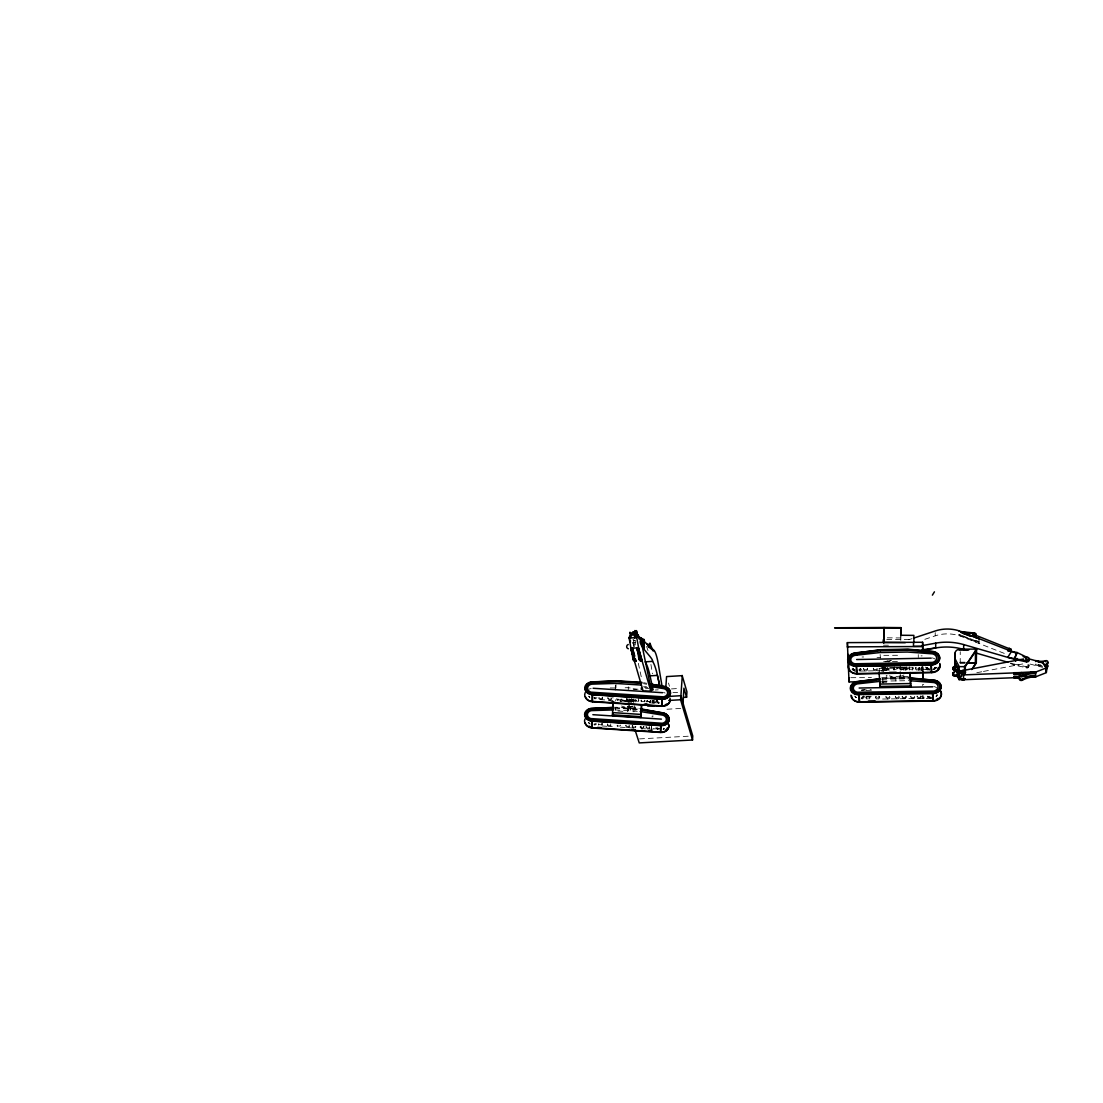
<?xml version="1.0" encoding="UTF-8"?>
<svg xmlns="http://www.w3.org/2000/svg" width="1103" height="1103" viewBox="0 0 1103 1103"><rect width="100%" height="100%" fill="white"/><g stroke="black" fill="none" stroke-linecap="round" stroke-linejoin="round"><path stroke-width="0.75" stroke-dasharray="5 3.75" d="M883.186 670.072L883.186 667.136A11.526 6.825 0.6 0 0 884.978 670.514M962.492 635.686L978.981 642.139L958.962 634.887L978.692 643.118L978.981 641.615L976.238 640.54M959.624 662.862A4.426 3.474 1.3 0 1 960.203 662.834L960.258 651.721M961.003 636.155L958.962 634.887M602.114 724.478L602.128 723.375M602.5 698.24L602.514 697.11M978.981 643.435L979.037 639.12M607.436 724.905L607.45 723.885A1.806 1.475 1.7 0 0 610.786 724.726M607.891 698.682L607.905 697.634A1.834 1.475 1.5 0 0 609.683 699.164A1.834 1.475 1.5 0 0 611.558 697.744L611.545 698.792M900.806 640.416L900.875 636.969M615.281 690.092L615.364 684.439M615.474 710.056L615.529 707.216L639.395 708.746M615.943 688.024L616.039 684.618M625.87 726.16L625.897 725.14A1.806 1.475 2.3 0 0 627.662 726.67A1.806 1.475 2.3 0 0 629.51 725.25L629.482 726.27M626.573 699.922L626.601 698.875A1.834 1.475 2.1 0 0 628.393 700.405A1.834 1.475 2.1 0 0 630.254 698.985L630.227 700.033M627.497 698.957L627.414 701.756L620.272 701.301M627.648 711.793L627.8 708.002M628.255 689.775L628.338 686.852M632.24 726.546L632.267 725.609M633.025 700.308L633.067 699.343M1027.886 664.626A2.165 1.682 3 0 1 1026.121 667.646L1014.25 665.123L1014.277 664.144L1011.01 663.193M640.236 727.235L640.278 726.284M641.133 700.998L641.174 700.019M643.849 727.36L643.89 726.394M644.8 701.122L644.828 700.129M646.11 727.484L646.151 726.532A1.806 1.475 2.9 0 0 647.93 728.063A1.806 1.475 2.9 0 0 649.764 726.643L649.722 727.608M647.089 701.246L647.13 700.267A1.834 1.475 2.8 0 0 648.454 701.742M1026.121 667.646L1026.162 666.667A2.165 1.682 3 0 0 1028.892 664.709M650.756 701.37L650.784 700.377A1.834 1.475 2.8 0 1 649.405 701.77M1028.906 666.143L1028.947 665.15M651.487 726.918L651.39 729.221L652.397 729.29M652.535 700.626L652.438 702.997L652.659 700.033M653.555 700.681L653.459 703.052L653.665 699.978M654.024 702.652L658.932 702.969L654.024 702.652L654.231 699.716M1035.648 665.426L1035.676 664.089A14.56 11.306 3.2 0 0 1036.462 664.309M657.815 728.725L652.948 728.876L660.145 728.876M663.551 728.187L663.51 728.959L664.185 728.325M666.984 709.243L681.102 708.416M651.597 726.284L651.39 729.221L641.119 728.545A1.806 1.475 2.8 0 0 642.484 728.738L642.925 728.6A1.806 1.475 2.8 0 0 643.628 726.615M652.149 717.115L652.218 716.04L653.224 716.095M633.88 711.862L634.239 707.23M638.265 701.122L638.472 698.337M628.834 703.576L629.151 699.385M631.426 702.197L631.854 696.641L633.108 701.163M626.407 701.618L626.628 698.916L630.751 711.711M615.681 701.012L615.791 699.688M937.026 695.621L936.985 694.78L936.599 696.448L937.15 694.738M935.179 668.004L935.137 667.15L933.607 669.287L935.606 667.177M935.882 696.324L936.557 695.607M932.862 669.769L936.254 667.522M935.372 668.57L936.254 667.632M663.22 729.414L664.337 728.821L663.22 729.524M1004.268 653.39L961.292 636.472A30.912 24.238 0.8 0 0 935.234 635.824L924.576 639.409L924.535 636.183M908.665 639.74L911.836 638.706M932.986 669.686L933.896 669.466A5.984 4.715 -1.7 0 0 936.309 667.908M976.803 672.706L981.794 671.755M983.462 671.424L1025.128 663.482M861.691 689.885L865.014 689.444M877.023 657.733L880.373 657.36M861.402 690.492L871.232 689.416M635.273 644.993L635.231 640.733L633.687 640.829L633.756 647.93M632.267 642.842L635.535 642.635M643.449 686.824L646.455 686.645M644.635 687.527L647.806 687.334M645.476 688.727L648.743 688.534M671.437 688.92L679.241 688.451M655.292 689.995L658.229 689.83M672.954 692.643L677.614 692.367M646.11 701.798L657.291 701.15M639.533 738.9L689.334 736.156M610.207 687.941L618.521 687.996M862.05 657.002L863.663 656.974M921.046 655.885L922.136 655.871M883.668 661.524L897.801 661.428M881.021 667.742L904.901 667.315M930.808 668.859L923.004 669.535L928.271 668.901M921.198 667.453L921.35 670.017L922.439 669.99L922.411 666.764M859.623 671.051L886.233 670.61M918.206 670.072L929.884 669.866M908.472 677.849L882.662 678.29L883.213 685.418M882 678.731L907.741 678.29M881.669 679.255L909.961 678.814M882.166 681.13L909.299 680.661M881.793 682.095L890.286 681.944M923.735 684.453L922.659 684.467L922.673 685.597M866.406 690.381L873.273 690.271M866.351 696.351L871.398 696.269M932.297 697.317L924.604 697.951M882.593 699.026L931.373 698.309M922.811 695.938L922.963 698.433L924.024 698.42L923.887 695.924M886.757 639.519L911.23 639.395M883.475 645.214L888.439 645.2M883.793 655.347L900.255 655.292M965.042 662.186L960.161 662.2A5.212 4.095 1.3 0 0 959.513 662.241M960.203 662.834L965.263 662.806M965.263 663.165L960.203 663.179A4.426 3.474 1.3 0 0 959.624 663.206M918.454 668.914L922.949 668.901M908.348 676.442L900.282 676.456L900.158 671.41M850.813 677.683L871.467 677.628M881.793 677.614L909.327 677.545M881.78 681.833L890.383 681.819M887.308 637.824L900.696 637.961M633.067 688.92L639.533 689.334M633.343 689.127L636.693 689.347M626.421 699.026L634.873 699.564M599.715 699.426A1.82 1.475 1.3 0 0 600.142 699.592L612.799 700.419M619.776 700.86L634.818 701.839M649.529 702.804L658.781 703.397M614.881 707.575L640.471 709.229M614.674 708.154L640.898 709.794M614.854 709.877L638.458 711.394M617.901 711.021L624.601 711.449M601.948 725.953L612.275 726.643M634.004 728.077L619.376 727.084A1.806 1.475 2 0 0 620.713 725.319M600.142 699.592L601.094 699.619A1.82 1.475 1.3 0 0 602.279 697.496M643.587 682.674L646.827 683.308M643.421 683.639L646.648 684.26M1014.277 664.144L1026.162 666.667M1042.625 666.35L1035.676 664.089M1030.023 664.061L1042.569 667.329M958.962 634.363L961.016 635.107M1010.279 663.372L1014.25 665.123M633.025 639.754L635.231 640.733M932.366 657.871L932.6 658.022A5.639 4.44 -1.8 0 1 935.137 659.125M933.827 686.452L934.062 686.604A5.57 4.412 -1.4 0 1 936.571 687.693M663.62 692.381L663.827 692.546A5.253 4.233 3.2 0 1 665.054 693.042M647.985 650.549L646.579 646.441M634.542 646.427L632.832 643.008M627.345 706.154L628.889 710.952M634.349 705.686L636.459 712.248M641.022 726.16L642.043 729.359M668.501 683.047L669.466 686.273M629.33 705.382L631.095 711.683M630.144 699.385L630.93 702.184M632.708 699.399L633.536 702.404M633.177 639.809L634.28 644.841M638.32 663.317L641.615 678.428M650.922 664.461L652.493 673.754M909.479 666.819L909.589 667.922L878.746 668.473L878.981 671.589M863.58 668.321L863.677 669.549M865.965 696.655L866.076 697.841M867.482 668.128L867.578 669.342M869.922 697.647L869.826 696.462A1.93 1.53 -3.3 0 1 867.716 698.089A1.93 1.53 -3.3 0 1 866.02 696.255M873.286 668.211L873.369 669.342M875.548 696.558L875.63 697.661M879.491 697.468L879.394 696.365A1.93 1.53 -3 0 1 877.285 697.992A1.93 1.53 -3 0 1 875.589 696.158M880.153 654.465L880.428 658.326M879.132 668.377L879.367 671.493M883.861 668.06L883.944 669.204M886.054 697.537L885.971 696.434A1.93 1.544 -2.7 0 0 887.984 697.882A1.93 1.544 -2.7 0 0 889.831 696.255L889.914 697.358M887.763 667.866L887.846 668.997M895.815 678.055L896.036 681.13M894.381 666.708L894.588 669.728M893.333 667.908L893.416 669.038M895.402 697.399L895.333 696.296A1.93 1.544 -2.4 0 0 897.346 697.744A1.93 1.544 -2.4 0 0 899.193 696.117L899.276 697.22M897.263 667.715L897.332 668.845M900.282 667.839L900.351 668.887M902.254 697.261L902.185 696.255A1.93 1.544 -2.2 0 0 906.004 696.462M904.212 667.646L904.281 668.694M906.046 696.062L906.115 697.082M909.01 667.853L909.079 668.914M910.857 697.317L910.788 696.283A1.944 1.544 -2 0 0 912.815 697.716A1.944 1.544 -2 0 0 914.663 696.09L914.732 697.124M912.939 667.646L913.008 668.721M915.407 667.591L915.476 668.666M917.103 696.034L917.158 697.068M919.406 668.459L919.337 667.398A1.972 1.544 -2.1 0 1 917.2 669.052A1.972 1.544 -2.1 0 1 915.449 667.191M920.977 695.855L921.033 696.889M922.218 666.143L922.439 669.99M934.462 667.866L934.503 668.721M900.048 666.364L900.131 669.728M612.882 697.151L612.91 698.158M922.949 667.439L923.004 670.789M922.921 666.653L922.963 670.017M935.206 632.598L935.234 635.824M922.935 695.345L922.963 698.433M921.322 666.915L921.35 670.017M918.261 654.644L918.289 657.498M906.225 666.722L906.225 669.659A11.54 6.825 0.6 0 0 905.728 667.894M900.269 666.639L900.282 669.879M635.576 707.147A11.761 6.88 4.8 0 1 619.004 706.085M633.205 706.761A11.761 6.894 4.8 0 1 621.513 706.017M632.722 706.223A10.768 6.301 4.8 0 1 624.588 706.334M638.913 700.129A11.637 6.825 4.8 0 1 637.699 701.701M617.611 700.419A11.637 6.825 4.8 0 1 616.494 698.695M635.411 699.688A10.74 6.315 4.7 0 1 620.286 698.723M636.031 699.95A11.637 6.839 4.7 0 1 619.665 698.902M625.153 687.776A11.637 6.839 4.7 0 1 631.178 688.162M657.705 729.083A5.184 4.219 3.3 0 1 656.685 728.338M610.965 725.402A1.806 1.475 1.7 0 1 608.291 726.215A1.806 1.475 1.7 0 1 608.001 723.885M610.538 723.968A1.806 1.475 1.7 0 1 610.828 724.285M628.972 725.222A1.806 1.475 2.3 0 1 628.103 727.649L627.166 727.622A1.806 1.475 2.3 0 1 626.421 725.14M640.471 727.98A1.806 1.475 2.8 0 1 640.498 726.519M635.852 726.656A1.806 1.475 2.5 0 1 634.914 727.911M633.536 728.008A1.806 1.475 2.5 0 1 632.791 725.526M658.312 729.166A4.012 3.254 3.3 0 1 656.933 727.87M657.705 729.18A5.184 4.219 3.3 0 1 655.913 727.525M659.291 728.78A4.012 3.254 3.3 0 1 657.553 727.815M594.917 723.83A3.819 3.102 1.1 0 1 594.09 724.271M590.284 724.023A3.819 3.102 1.1 0 1 588.988 722.796M595.579 723.54A3.819 3.102 1.1 0 1 594.09 724.588M589.526 723.789A3.819 3.102 1.1 0 1 588.671 722.341M589.609 723.458A5.046 4.109 1.1 0 1 588.616 722.741M596.599 723.789A5.046 4.109 1.1 0 1 594.627 725.167M635.618 726.45A1.806 1.475 2.5 0 1 632.336 725.236M649.212 726.546A1.806 1.475 2.9 0 1 649.171 728.628A1.806 1.475 2.9 0 1 646.62 728.545A1.806 1.475 2.9 0 1 646.661 726.463M643.821 726.78A1.806 1.475 2.8 0 1 640.319 726.67M617.652 726.643A1.806 1.475 2 0 1 617.225 725.209M601.893 723.733A1.806 1.461 1.4 0 1 601.838 725.195M598.722 725.098A1.806 1.461 1.4 0 1 598.584 723.982M602.045 723.747A1.806 1.475 1.4 0 1 598.736 723.995M620.713 725.057A1.806 1.475 2 0 1 617.39 725.305M658.836 702.845A5.253 4.247 3.2 0 1 656.575 700.115M589.195 689.085A8.024 6.48 1 0 1 591.18 688.562M599.067 698.875A1.82 1.475 1.3 0 1 598.915 697.744M611.048 697.73A1.834 1.475 1.6 0 1 610.979 699.812A1.834 1.475 1.6 0 1 608.387 699.743A1.834 1.475 1.6 0 1 608.456 697.647M629.716 698.971A1.834 1.475 2.1 0 1 628.834 701.425L627.883 701.398A1.834 1.475 2.1 0 1 627.138 698.902M636.693 700.419A1.834 1.475 2.4 0 1 635.3 701.811M634.349 701.784A1.834 1.475 2.4 0 1 633.977 699.054M644.566 700.364A1.834 1.475 2.6 0 1 644.538 701.853M641.367 701.756A1.834 1.475 2.6 0 1 641.394 700.267M659.456 702.942A4.067 3.281 3.2 0 1 658.05 701.66M657.705 700.832A4.067 3.281 3.2 0 1 657.622 699.978M658.836 702.956A5.253 4.247 3.2 0 1 656.575 700.226M595.206 697.592A3.86 3.13 1 0 1 594.365 698.034M589.747 697.248A3.86 3.13 1 0 1 589.195 696.558M595.206 697.923A3.86 3.13 1 0 1 594.365 698.364M589.747 697.565A3.86 3.13 1 0 1 588.878 696.103M594.931 697.523A5.115 4.136 1 0 1 593.662 697.854M589.815 697.206A5.115 4.136 1 0 1 588.823 696.476M596.916 697.551A5.115 4.122 1 0 1 594.917 698.944M636.155 700.488A1.834 1.475 2.3 0 1 633.136 698.971M650.232 700.295A1.834 1.475 2.8 0 1 649.364 702.749M647.144 701.632A1.834 1.475 2.8 0 1 647.351 700.515M644.759 700.515A1.834 1.475 2.6 0 1 641.229 700.405M602.431 697.482A1.834 1.475 1.3 0 1 599.081 697.744M621.154 699.15A1.834 1.475 1.9 0 1 617.983 699.054M621.347 699.081A1.834 1.475 1.9 0 1 620.438 700.722M618.245 700.419A1.834 1.475 1.9 0 1 617.818 698.971M1040.556 664.819A14.56 11.306 3.2 0 1 1038.075 664.613M1041.342 665.798A14.56 11.306 3.2 0 1 1035.634 665.081M903.95 676.346A12.616 7.445 0.6 0 1 886.178 676.649M883.517 667.715A12.616 7.445 0.6 0 0 882.11 671.465L882.11 670.086A12.602 7.459 0.6 0 1 882.4 668.156M905.37 667.315A12.616 7.445 0.6 0 1 906.749 669.094M903.95 674.967A12.602 7.459 0.6 0 1 886.178 675.27M906.749 667.715A12.602 7.459 0.6 0 1 907.3 669.631M900.848 675.643A11.54 6.825 0.6 0 1 889.363 675.849M883.71 671.824A11.54 6.825 0.6 0 1 883.434 668.294M905.935 668.501A11.526 6.825 0.6 0 1 904.901 670.155M888.508 661.111A11.526 6.825 0.6 0 1 891.252 660.38M906.873 668.625A12.478 7.39 0.6 0 1 905.742 670.417M884.179 670.803A12.478 7.39 0.6 0 1 882.235 667.15M885.502 661.855A12.478 7.39 0.6 0 1 887.998 660.628M904.887 667.122A11.513 6.825 0.5 0 1 900.848 669.686M889.376 669.879A11.513 6.825 0.5 0 1 884.992 667.48M905.728 667.218A12.464 7.39 0.5 0 1 901.344 670.004M888.935 670.224A12.464 7.39 0.5 0 1 884.192 667.618M898.325 667.205A6.632 3.929 0.5 0 1 896.767 667.632M888.77 662.076A6.632 3.929 0.5 0 1 891.059 660.573M931.056 698.171A5.57 4.426 -1.4 0 1 927.651 696.158M889.294 696.296A1.93 1.544 -2.7 0 1 888.563 698.902L887.557 698.957A1.93 1.544 -2.7 0 1 886.95 696.158M898.655 696.158A1.93 1.544 -2.4 0 1 897.911 698.764L896.918 698.819A1.93 1.544 -2.4 0 1 895.912 696.283M905.811 696.324A1.93 1.544 -2.2 0 1 905.356 698.378A1.93 1.544 -2.2 0 1 902.75 698.227A1.93 1.544 -2.2 0 1 902.75 696.145M914.428 696.365A1.944 1.544 -2 0 1 913.835 698.502L913.381 698.682A1.944 1.544 -2 0 1 911.368 696.2M878.457 696.186A1.93 1.53 -3 0 1 878.126 699.026M877.133 699.068A1.93 1.53 -3 0 1 876.54 696.283M930.38 697.813A4.302 3.419 -1.4 0 1 928.795 696.586M931.056 698.282A5.57 4.426 -1.4 0 1 927.651 696.283M930.339 696.986A4.302 3.419 -1.4 0 1 929.443 696.448M863.277 696.117A4.081 3.254 -3.6 0 1 861.36 698.116M856.452 697.675A4.081 3.254 -3.6 0 1 855.404 696.241M863.304 696.462A4.081 3.254 -3.6 0 1 861.388 698.461M855.831 697.358A4.081 3.254 -3.6 0 1 855.445 696.586M863.87 695.924A5.391 4.288 -3.6 0 1 861.884 697.523M856.493 697.606A5.391 4.288 -3.6 0 1 854.535 696.062M861.953 690.078A5.391 4.288 -3.6 0 1 863.056 690.754M864.545 696.365A5.391 4.288 -3.6 0 1 862.008 699.012M920.936 696.255A1.944 1.544 -1.8 0 1 917.186 696.434M920.729 696.131A1.944 1.544 -1.8 0 1 920.412 698.102A1.944 1.544 -1.8 0 1 917.917 698.227A1.944 1.544 -1.8 0 1 917.379 696.296M868.433 696.241A1.93 1.53 -3.3 0 1 869.012 699.026M867.096 699.123A1.93 1.53 -3.3 0 1 867.441 696.283M929.553 669.728A5.653 4.453 -1.8 0 1 926.106 667.715M855.404 670.955A5.487 4.329 -3.9 0 1 852.095 668.997M867.289 668.583A1.958 1.544 -3.6 0 1 866.2 670.914L865.193 670.955A1.958 1.544 -3.6 0 1 863.911 668.763M877.188 668.749A1.958 1.544 -3.3 0 1 875.148 670.789A1.958 1.544 -3.3 0 1 873.604 668.556M902.737 667.274A1.958 1.544 -2.5 0 1 903.371 670.072M900.986 669.948A1.958 1.544 -2.5 0 1 901.73 667.315M911.464 667.301A1.972 1.544 -2.3 0 1 912.098 670.1M909.713 669.976A1.972 1.544 -2.3 0 1 910.458 667.343M928.878 669.397A4.371 3.433 -1.7 0 1 926.823 667.343M929.567 669.852A5.653 4.453 -1.8 0 1 925.541 666.777M928.823 668.542A4.371 3.433 -1.8 0 1 927.223 667.315M860.437 668.625A4.136 3.268 -3.9 0 1 858.906 669.838M854.77 669.921A4.136 3.268 -3.9 0 1 853.281 668.749M860.464 668.969A4.136 3.268 -3.9 0 1 858.934 670.197M854.811 670.266A4.136 3.268 -3.9 0 1 852.909 668.321M860.574 668.501A5.46 4.315 -3.9 0 1 859.43 669.218M855.28 669.714A5.46 4.315 -3.9 0 1 852.84 668.639M861.581 669.121A5.46 4.315 -3.9 0 1 859.568 670.748M855.418 671.244A5.46 4.315 -3.9 0 1 852.123 669.287M904.115 667.246A1.958 1.544 -2.5 0 1 902.323 669.287A1.958 1.544 -2.5 0 1 900.324 667.439M918.758 667.398A1.972 1.544 -2.1 0 1 918.027 670.031M917.007 670.086A1.972 1.544 -2.1 0 1 916.372 667.274M912.857 667.26A1.972 1.544 -2.3 0 1 911.064 669.3A1.972 1.544 -2.3 0 1 909.065 667.439M867.427 668.528A1.958 1.544 -3.6 0 1 863.663 668.721M894.05 670.1A1.958 1.544 -2.7 0 1 893.94 667.922A1.958 1.544 -2.7 0 1 896.711 667.784A1.958 1.544 -2.7 0 1 896.822 669.962M897.166 667.315A1.958 1.544 -2.7 0 1 895.374 669.356A1.958 1.544 -2.7 0 1 893.389 667.508M887.681 667.467A1.958 1.544 -3 0 1 885.626 669.507A1.958 1.544 -3 0 1 884.082 667.287M876.968 668.804A1.958 1.544 -3.3 0 1 873.369 668.611M886.481 670.569L885.461 670.624A1.958 1.544 -3 0 1 884.248 668.294A1.958 1.544 -3 0 1 887.46 668.142A1.958 1.544 -3 0 1 886.481 670.569M1025.983 667.673A1.558 1.213 3 0 0 1028.561 667.122A1.558 1.213 3 0 0 1026.603 665.633A1.558 1.213 3 0 0 1025.983 667.673"/><path stroke-width="1.5" d="M964.96 679.117A2.358 1.861 1.5 0 1 961.264 679.503L958.617 677.931A2.744 2.165 1.3 0 0 955.681 676.249A2.344 1.848 1.2 0 1 953.35 673.147L953.447 672.458A3.488 2.744 1.1 0 0 954.522 671.906M964.863 671.52L964.904 666.639L976.582 649.088L960.23 649.157A5.253 4.109 1.1 0 0 955.074 653.004L955.033 666.033A5.212 4.095 1.3 0 1 955.805 664.103M955.157 667.191L955.074 653.004M955.35 667.522L955.17 659.043M955.681 676.249L955.681 675.601A2.358 1.848 1.2 0 1 953.35 672.499L953.447 672.458M955.584 664.075L955.584 663.427A3.502 2.744 1 0 1 953.612 666.791L953.516 667.494A2.358 1.848 1.2 0 0 955.846 670.583A2.757 2.165 1.2 0 1 958.797 672.279L961.458 673.85A2.358 1.861 1.4 0 0 964.794 673.836A2.358 1.861 1.4 0 0 964.739 671.217L959.307 671.175L955.584 664.075A3.502 2.744 1.1 0 1 954.977 666.639M955.846 670.583L955.846 669.935A2.358 1.848 1.2 0 1 953.516 666.846L953.612 667.439A3.502 2.744 1.1 0 0 954.688 666.888M910.14 672.513L910.72 686.742L880.139 687.252L880.097 682.123M883.489 642.373L883.489 639.533L883.6 642.911M883.944 642.773L884.068 627.483L900.903 627.635L900.917 635.259L913.863 635.383L913.904 642.759M958.617 677.931L958.631 677.283A2.744 2.165 1.3 0 0 955.681 675.601M958.797 672.279L958.81 671.617A2.757 2.165 1.2 0 0 955.846 669.935M959.651 679.034L965.235 679.021L959.114 679.669L959.169 666.653L955.377 659.387M959.265 631.426L959.265 630.888A30.981 24.252 0.8 0 0 935.206 630.985L913.422 638.196M959.307 671.175L955.584 663.427M961.32 632.667L979.312 638.651L976.569 637.575A2.358 1.834 1.4 0 1 975.355 635.397A1.668 1.296 1.3 0 0 974.569 633.067L960.947 631.592M961.264 679.503L958.631 677.283M961.458 673.85L958.81 671.617M966.917 650.37L963.65 649.419L963.677 644.579A49.29 38.895 1.1 0 0 935.689 643.146L922.136 645.627M1018.372 677.559L963.553 679.71L963.581 674.898A2.84 2.234 1.4 0 1 960.782 672.099M964.491 671.52L964.532 666.639M964.656 671.162L959.307 670.527M965.235 679.021L959.651 679.379M965.304 671.107L965.332 666.005M668.749 724.423A8.038 6.535 3.4 0 1 660.449 732.144L591.87 727.608L591.939 721.114A7.942 6.453 1.1 0 1 584.59 714.179A7.942 6.453 1.1 0 1 593.069 708.25L613.199 707.63M670.031 698.158A8.135 6.563 3.2 0 1 661.621 705.92L592.118 701.398L592.187 694.725A8.052 6.494 1 0 1 584.742 687.748A8.052 6.494 1 0 1 593.331 681.792L615.433 681.102L641.381 682.743M667.977 723.513A7.707 6.273 3.4 0 1 667.549 729.772A7.707 6.273 3.4 0 1 660.683 732.475L592.256 728.021L592.311 720.948A7.707 6.26 1.1 0 1 585.183 714.206A7.707 6.26 1.1 0 1 593.414 708.471L613.833 707.313M670.072 700.474A7.818 6.301 3.2 0 1 661.855 706.278L592.504 701.825L592.573 694.559A7.804 6.301 1 0 1 585.348 687.789A7.804 6.301 1 0 1 593.69 682.012L616.094 680.73L641.96 682.371M649.777 644.855L649.295 643.794L649.047 646.978M652.962 650.853C646.827 635.714 652.314 647.53 649.06 646.703L648.261 646.758M979.312 638.651L976.569 638.099A2.358 1.834 1.4 0 1 975.342 635.921A1.668 1.296 1.3 0 0 974.556 633.591L974.569 633.067M975.342 635.921L974.404 634.142M975.369 662.779L975.521 650.067L976.445 650.067L965.332 666.35L964.408 666.364M972.598 668.542L976.279 663.124L976.582 649.088M861.098 681.888L849.034 681.902L847.366 642.622L922.618 642.263L922.728 650.646M849.034 681.902L849.089 677.683M900.737 636.252L900.903 627.635M641.643 705.051L641.008 717.405L612.523 715.557L612.841 701.37M612.992 708.043L613.116 701.618M1046.058 668.887L1046.968 667.66L1035.703 672.058L1035.51 677.201L1030.878 677.214A27.878 21.922 3.7 0 0 1022.481 680.096A1.806 1.42 3 0 1 1019.379 679.076A1.448 1.144 2.9 0 0 1017.89 677.821L1013.864 677.821L1013.878 676.456L1035.552 676.153L1030.919 676.167A27.892 21.922 3.7 0 0 1022.522 679.062A1.806 1.42 3 0 1 1019.42 678.042A1.461 1.144 2.9 0 0 1017.917 676.773L1013.878 676.456M1025.652 673.437L1035.662 673.464L1031.015 673.478A27.92 21.936 3.7 0 0 1022.605 676.373A1.806 1.42 3 0 1 1019.503 675.339A1.461 1.144 2.9 0 0 1018.014 674.085L1013.974 674.098L1014.002 672.72L1035.717 672.416L1031.057 672.43A27.933 21.936 3.7 0 0 1022.646 675.326A1.806 1.42 3 0 1 1019.544 674.291A1.461 1.144 2.9 0 0 1018.041 673.037L1014.002 672.72M963.677 644.579L1014.429 659.304L1017.104 652.535L1011.548 651.363L1007.742 657.36L1026.369 660.835A2.165 1.696 2.9 0 0 1028.575 658.091M1017.89 677.821L1017.917 676.773M1018.014 674.085L1018.041 673.037M641.008 717.405L641.463 704.803M1019.379 679.076L1019.42 678.042M1019.503 675.339L1019.544 674.291M1022.481 680.096L1022.522 679.062M1022.605 676.373L1022.646 675.326M651.28 690.064L640.774 639.313L637.644 634.501L630.006 634.997L629.068 638.03L636.721 637.52L637.644 634.501M1028.148 657.802A2.165 1.696 2.9 0 0 1027.624 657.622L1017.104 652.535L1014.457 658.312L1014.429 659.304L1026.341 661.828L1026.369 660.835M1030.878 677.214L1030.919 676.167M1031.015 673.478L1031.057 672.43M1035.731 661.579L1035.772 660.6A14.587 11.306 3.1 0 0 1045.534 660.738A1.599 1.241 3.4 0 1 1047.588 662.586L1047.547 663.565A14.036 10.92 3.9 0 0 1046.471 668.721M660.449 732.144L660.738 725.65A8.066 6.535 3.3 0 0 669.218 719.639A8.066 6.535 3.3 0 0 661.621 712.593L642.098 709.477M661.621 705.92L661.91 699.247A8.162 6.577 3.1 0 0 670.514 693.208A8.162 6.577 3.1 0 0 662.806 686.121L649.626 684.039M660.683 732.475L661 725.402A7.735 6.273 3.3 0 0 669.149 719.639A7.735 6.273 3.3 0 0 661.841 712.869L641.064 708.857M661.855 706.278L662.172 698.999A7.845 6.315 3.2 0 0 670.431 693.208A7.845 6.315 3.2 0 0 663.041 686.411L650.067 683.929M1045.479 661.717L1045.534 660.738M1045.947 672.375L1046.361 672.223A14.008 10.92 3.9 0 1 1047.436 667.067L1047.478 666.088A1.599 1.241 3.5 0 0 1046.223 664.13M635.107 730.131L639.244 742.912L692.532 739.989L692.767 735.963L680.827 695.703L670.665 696.31M683.488 697.413L686.59 697.234L686.921 691.802L682.192 675.643L666.557 676.594L665.867 686.866M692.532 739.989L680.579 699.757L680.827 695.703M680.785 697.923L682.288 675.491M682.881 704.969L683.929 688.162L686.59 697.234M639.051 655.899L636.693 647.916L637.493 650.853A26.21 4.895 86.3 0 1 638.775 658.394L639.147 659.815L639.395 658.974M636.721 637.52L639.133 650.742A26.224 4.881 86.3 0 1 640.416 658.298L642.084 660.904L640.429 661.014L639.726 658.739L641.381 658.643M631.55 634.887L630.613 637.92L629 637.644L631.578 651.225A26.196 4.95 86.3 0 1 632.874 658.767L633.246 660.187L633.66 658.849M634.804 656.175L632.433 648.192L633.232 651.115A26.21 4.936 86.3 0 1 634.528 658.67L634.887 660.09L635.19 658.987M654.258 705.713L647.668 705.961M640.429 661.014L642.084 660.904M634.57 661.055L636.224 660.959L634.556 661.373L630.778 648.302L638.347 647.819L642.098 660.587M638.361 636.996L638.389 636.652A13.705 2.523 86.1 0 1 638.086 636.128M612.523 715.557L612.744 712.8M974.611 634.253L974.266 635.535L972.998 634.652M632.24 632.943L633.177 634.583L634.57 633.673M632.267 633.522C633.012 630.02 634.887 635.411 632.253 633.37M639.188 639.188L639.988 638.32L640.829 639.078M1007.921 651.087L1009.342 648.123L1009.424 649.24M1009.3 649.115L1008.17 650.494M1009.452 651.239L1009.659 650.012M1010.21 651.17L1010.334 650.329M932.38 595.151L934.434 591.828M628.255 644.483L628.255 644.483A2.261 2.178 -44.3 0 0 628.365 648.771M1009.259 651.28L1009.645 650.412M1010.541 649.929L1010.472 649.115L1009.907 649.805M1010.941 650.287L1011.037 649.35L1010.624 650.025M641.463 640.002L641.422 638.789M1047.078 663.537L1046.264 664.254M975.3 635.48C973.439 638.347 971.715 632.791 974.652 634.446M1015.601 661.262L1016.911 658.367M1009.769 650.108L1010.638 648.647L1010.72 649.888M956.315 674.76L955.046 675.532L953.75 674.774M641.394 687.721L641.27 689.375M974.294 635.59L974.859 634.914L1009.314 648.716M641.008 658.96C640.471 653.155 641.822 659.58 639.382 659.139M630.378 640.057L630.351 642.401M971.688 669.549L976.417 662.145M633.894 633.867C635.231 629.896 629.193 633.825 633.467 634.266M648.137 646.206L648.274 644.731L646.896 644.262M973.011 634.845L974.349 634.363M639.12 638.334L640.085 638.017M953.35 673.147L953.447 673.106A3.488 2.744 1.1 0 0 954.522 672.554M632.819 632.474L634.239 632.557M843.064 628.269L843.133 628.227A2.84 2.22 -4.5 0 1 844.443 627.952M1046.002 671.396L1046.402 671.244A14.022 10.92 3.9 0 1 1047.478 666.088M1046.182 666.115L1046.981 665.399L1046.306 664.337M640.636 639.257L644.345 640.14C642.525 647.544 644 628.352 644.166 649.198L644.345 640.14L642.18 639.161C633.825 642.056 653.886 658.133 652.576 661.359A45.816 8.286 86.4 0 1 657.416 675.394L660.063 686.631M632.639 633.715L633.673 634.225M965.166 670.114L1023.625 658.96M922.205 650.439L935.716 647.971A49.166 38.853 1.2 0 1 963.65 649.419M879.312 678.745L859.196 681.489A8.231 6.535 -3.6 0 0 850.909 688.162A8.231 6.535 -3.6 0 0 859.058 694.573L932.531 693.677A8.659 6.852 -1.5 0 0 941.121 686.686A8.659 6.852 -1.5 0 0 932.38 679.972L909.465 678.248M879.408 679.738L857.389 682.716A6.949 5.529 -3.6 0 0 852.178 688.134A6.949 5.529 -3.6 0 0 857.265 693.401L934.599 692.16A7.032 5.57 -1.5 0 0 939.742 686.7A7.032 5.57 -1.5 0 0 934.475 681.406L909.961 678.814M922.108 649.805L935.716 647.971L935.689 643.146M880.332 678.91L858.81 681.282A8.479 6.742 -3.6 0 0 850.261 688.175A8.479 6.742 -3.6 0 0 858.658 694.793L859.278 701.784L932.89 700.722A8.631 6.852 -1.4 0 0 940.335 697.165A8.631 6.852 -1.4 0 0 940.252 690.313M880.525 681.309L857.376 683.874A5.432 4.315 -3.6 0 0 853.308 688.12A5.432 4.315 -3.6 0 0 857.279 692.229L933.951 691.057A5.57 4.412 -1.5 0 0 938.033 686.728A5.57 4.412 -1.5 0 0 933.855 682.523L910.926 680.785M637.934 635.797A13.705 2.523 86.1 0 1 636.665 631.261L634.818 630.558L634.625 631.991A13.208 2.468 86.1 0 1 634.473 637.672L634.528 638.058M634.625 631.991C636.61 633.66 636.004 628.931 636.665 631.261M640.636 643.104L642.194 643.008L644.428 647.24L642.884 647.351M649.433 643.987L650.246 643.945M649.157 645.82L649.957 645.765M649.088 647.282L653.776 650.798M630.764 648.592L632.405 648.495M636.665 648.219L638.32 648.109M631.578 651.225L633.232 651.115M637.493 650.853L639.133 650.742M632.874 658.767L634.528 658.67M638.775 658.394L640.416 658.298M633.494 659.511L635.135 659.401M652.576 661.359L645.131 661.828A45.775 8.41 86.4 0 1 645.558 662.489M645.986 663.248A45.775 8.41 86.4 0 1 650.025 675.849L657.416 675.394L659.828 686.535M644.635 690.988L650.908 691.126M668.708 700.46L680.579 699.757M643.683 704.431L646.882 704.252M613.847 708.264L591.635 709.505A6.508 5.294 1.1 0 0 586.382 714.289A6.508 5.294 1.1 0 0 590.739 719.694L662.765 724.354A6.535 5.308 3.3 0 0 667.949 719.556A6.535 5.308 3.3 0 0 663.454 714.124L640.898 709.794M963.581 674.898L1035.703 672.058M1026.934 677.228L1035.496 676.897L1046.333 672.665L1046.513 667.742A14.049 10.92 3.8 0 1 1047.588 662.586M613.199 709.932L591.539 710.608A5.088 4.136 1.1 0 0 587.43 714.344A5.088 4.136 1.1 0 0 590.836 718.577L662.241 723.265A5.184 4.205 3.3 0 0 666.364 719.446A5.184 4.205 3.3 0 0 662.793 715.144L640.14 711.504M1018.979 673.616L1013.974 674.098M1027.169 677.118L1035.51 677.201M856.631 659.525L931.235 658.133M856.562 666.129L931.304 664.764A8.424 6.618 -1.8 0 0 939.673 657.995A8.424 6.618 -1.8 0 0 931.166 651.528L908.265 649.157L880.497 649.695L856.714 652.962A8.341 6.577 -3.9 0 0 848.304 659.704A8.341 6.577 -3.9 0 0 856.562 666.129L857.238 673.961L931.718 672.651A8.397 6.604 -1.7 0 0 939.728 664.185M856.162 666.336L931.042 665.054A8.783 6.894 -1.8 0 0 939.756 657.995A8.783 6.894 -1.8 0 0 930.904 651.266L907.672 649.598L879.822 650.136L856.314 652.769A8.603 6.783 -3.9 0 0 847.655 659.718A8.603 6.783 -3.9 0 0 856.162 666.336L856.797 673.533L931.415 672.279A8.755 6.88 -1.7 0 0 939.784 663.454M889.418 672.389L896.16 672.265M879.105 673.147L879.946 684.053L910.554 683.543L910.72 686.742M879.946 684.053L880.084 686.466L910.664 685.956M859.127 688.024L932.711 686.811M868.337 701.067L875.148 700.956M851.599 695.786A8.204 6.535 -3.6 0 0 859.72 702.211L933.179 701.067A8.286 6.577 -1.4 0 0 940.321 697.661A8.286 6.577 -1.4 0 0 940.239 691.085M847.311 646.868L922.659 646.523L922.618 642.263M968.737 650.094L960.272 650.136A4.453 3.488 1.1 0 0 959.141 650.246M966.945 662.806L976.279 662.779M968.627 663.151L976.279 663.124M959.169 666.653L964.904 666.639M961.802 676.18L959.127 676.194L956.163 670.514M900.903 627.924L834.626 628.007A2.84 2.22 -2.5 0 1 835.922 627.759L884.068 627.483L884.013 642.442L905.301 642.663M641.794 683.322L616.108 681.695L591.884 683.047A6.59 5.322 1 0 0 586.548 687.858A6.59 5.322 1 0 0 590.974 693.291L663.965 697.951A6.632 5.336 3.2 0 0 669.218 693.125A6.632 5.336 3.2 0 0 664.668 687.665L649.874 684.866M641.036 685.032L615.419 683.419L591.787 684.163A5.157 4.15 1 0 0 587.623 687.927A5.157 4.15 1 0 0 591.07 692.174L663.441 696.848A5.253 4.233 3.1 0 0 667.618 693.015A5.253 4.233 3.1 0 0 663.992 688.686L650.853 686.59M593.124 688.272L662.613 692.698M592.573 694.559L662.172 698.999M592.187 694.725L661.91 699.247M611.227 702.059L614.605 702.266M628.09 703.135L631.467 703.356M644.965 704.224L648.343 704.431M612.62 712.593L641.133 714.427M612.537 714.841L641.036 716.674M592.862 714.689L661.414 719.128M592.311 720.948L661 725.402M597.536 727.401L600.942 727.622M631.661 729.621L635.066 729.841M648.716 730.737L652.135 730.958M591.939 721.114L660.738 725.65M910.058 677.821L932.642 680.234A8.314 6.577 -1.5 0 1 941.038 686.686A8.314 6.577 -1.5 0 1 932.78 693.401L933.179 701.067M960.947 632.116L974.556 633.591M1028.589 658.767L1043.176 662.765L1046.554 667.811M975.08 652.742L1007.742 662.241M640.291 637.934L641.353 639.161M959.265 630.888L1017.063 653.527M962.795 633.246L970.171 636.141M1023.074 656.437L1026.08 657.884M964.656 670.514L964.739 670.555A2.358 1.861 1.4 0 1 964.794 673.188A2.358 1.861 1.4 0 1 961.458 673.202M644.055 641.367L653.817 650.177A28.802 5.17 86.3 0 1 658.284 663.992L662.076 686.314M642.18 639.161L642.194 643.008M1046.113 667.908L1042.721 662.848L1035.772 660.6M955.419 669.742L959.127 676.842M957.556 675.036L958.948 677.697M957.556 675.381L958.948 678.042M956.894 675.408L959.114 679.669M634.556 661.373L633.839 659.111L635.48 659.015L636.197 661.276M630.709 648.302L643.132 691.085M638.347 647.819L650.646 690.63M650.025 675.849L651.763 683.805M636.086 637.961L636.017 637.575A13.208 2.468 86.1 0 0 636.169 631.895M859.058 694.573L859.72 702.211M880.084 686.466L880.139 687.252M909.878 672.609L910.554 683.543M931.304 664.764L931.718 672.651M931.042 665.054L931.415 672.279M932.531 693.677L932.89 700.722M847.366 642.622L847.614 647.626M847.945 654.3L848.772 671.01M913.491 642.746L913.505 646.358L922.659 646.317L922.728 651.556M923.018 672.472L923.114 680.344M922.99 671.686L923.101 680.068M639.492 638.044A1.737 1.682 -47.1 0 1 641.891 640.223M639.23 637.81A1.737 1.682 -47.1 0 1 641.367 640.36M591.87 727.608A7.914 6.439 1.1 0 1 584.962 719.018M592.256 728.021A7.68 6.246 1.1 0 1 585.266 722.92M590.67 726.767A6.48 5.281 1.1 0 1 589.154 726.132M667.287 727.994A6.521 5.294 3.4 0 1 665.454 730.255M592.118 701.398A8.024 6.48 1 0 1 585.128 692.753M592.504 701.825A7.776 6.287 1 0 1 585.417 696.696M666.695 704.031A6.604 5.322 3.2 0 1 665.261 704.789M1022.881 678.745A1.558 1.227 3 0 1 1021.764 679.931M1020.951 679.931A1.558 1.227 3 0 1 1019.751 678.745M1028.547 659.084A2.165 1.696 2.9 0 1 1026.341 661.828M961.264 678.855A2.358 1.861 1.5 0 0 964.601 678.855A1.544 1.213 1.5 0 1 961.678 678.828M1047.285 665.55A1.599 1.241 3.5 0 1 1047.436 667.067M1047.395 662.048A1.599 1.241 3.4 0 1 1047.547 663.565M1043.08 662.172A14.573 11.306 3.1 0 1 1038.13 662.103M963.553 679.71A2.84 2.234 1.5 0 1 961.471 675.905M859.278 701.784A8.452 6.742 -3.6 0 1 850.909 695.166M938.115 698.337A7.004 5.556 -1.4 0 1 936.668 699.247M856.797 673.533A8.576 6.77 -3.9 0 1 848.634 665.137M857.238 673.961A8.314 6.563 -3.8 0 1 849.282 669.218M938.515 667.356A7.101 5.584 -1.7 0 1 937.826 668.721M652.369 687.624L652.755 689.913L652.369 687.624M632.832 657.126L633.232 659.456L632.832 657.126M636.362 631.95L636.596 633.315L636.362 631.95M630.006 632.377L630.24 633.729L630.006 632.377M650.053 644.731L650.287 646.22L650.053 644.731M953.764 667.922C955.57 672.003 957.569 664.985 953.764 667.922M880.594 650.701L854.88 654.203A7.045 5.556 -3.9 0 0 849.6 659.663A7.045 5.556 -3.9 0 0 854.742 664.944L933.138 663.523A7.128 5.598 -1.8 0 0 938.363 658.008A7.128 5.598 -1.8 0 0 933.014 652.714L908.169 650.163L880.594 650.701M856.673 655.154L854.866 655.375A5.501 4.343 -3.9 0 0 850.744 659.649A5.501 4.343 -3.9 0 0 854.77 663.772L932.476 662.407A5.653 4.44 -1.8 0 0 936.626 658.05A5.653 4.44 -1.8 0 0 932.393 653.831L907.493 652.025L879.987 652.549L856.673 655.154M1020.413 674.691A1.572 1.227 3 0 0 1023.005 674.126A1.572 1.227 3 0 0 1021.033 672.637A1.572 1.227 3 0 0 1020.413 674.691M1026.286 659.346A1.558 1.213 2.9 0 0 1028.878 658.794A1.558 1.213 2.9 0 0 1026.907 657.305A1.558 1.213 2.9 0 0 1026.286 659.346M962.133 672.251A1.558 1.227 1.4 0 0 964.711 671.699A1.558 1.227 1.4 0 0 962.781 670.21A1.558 1.227 1.4 0 0 962.133 672.251"/></g></svg>
